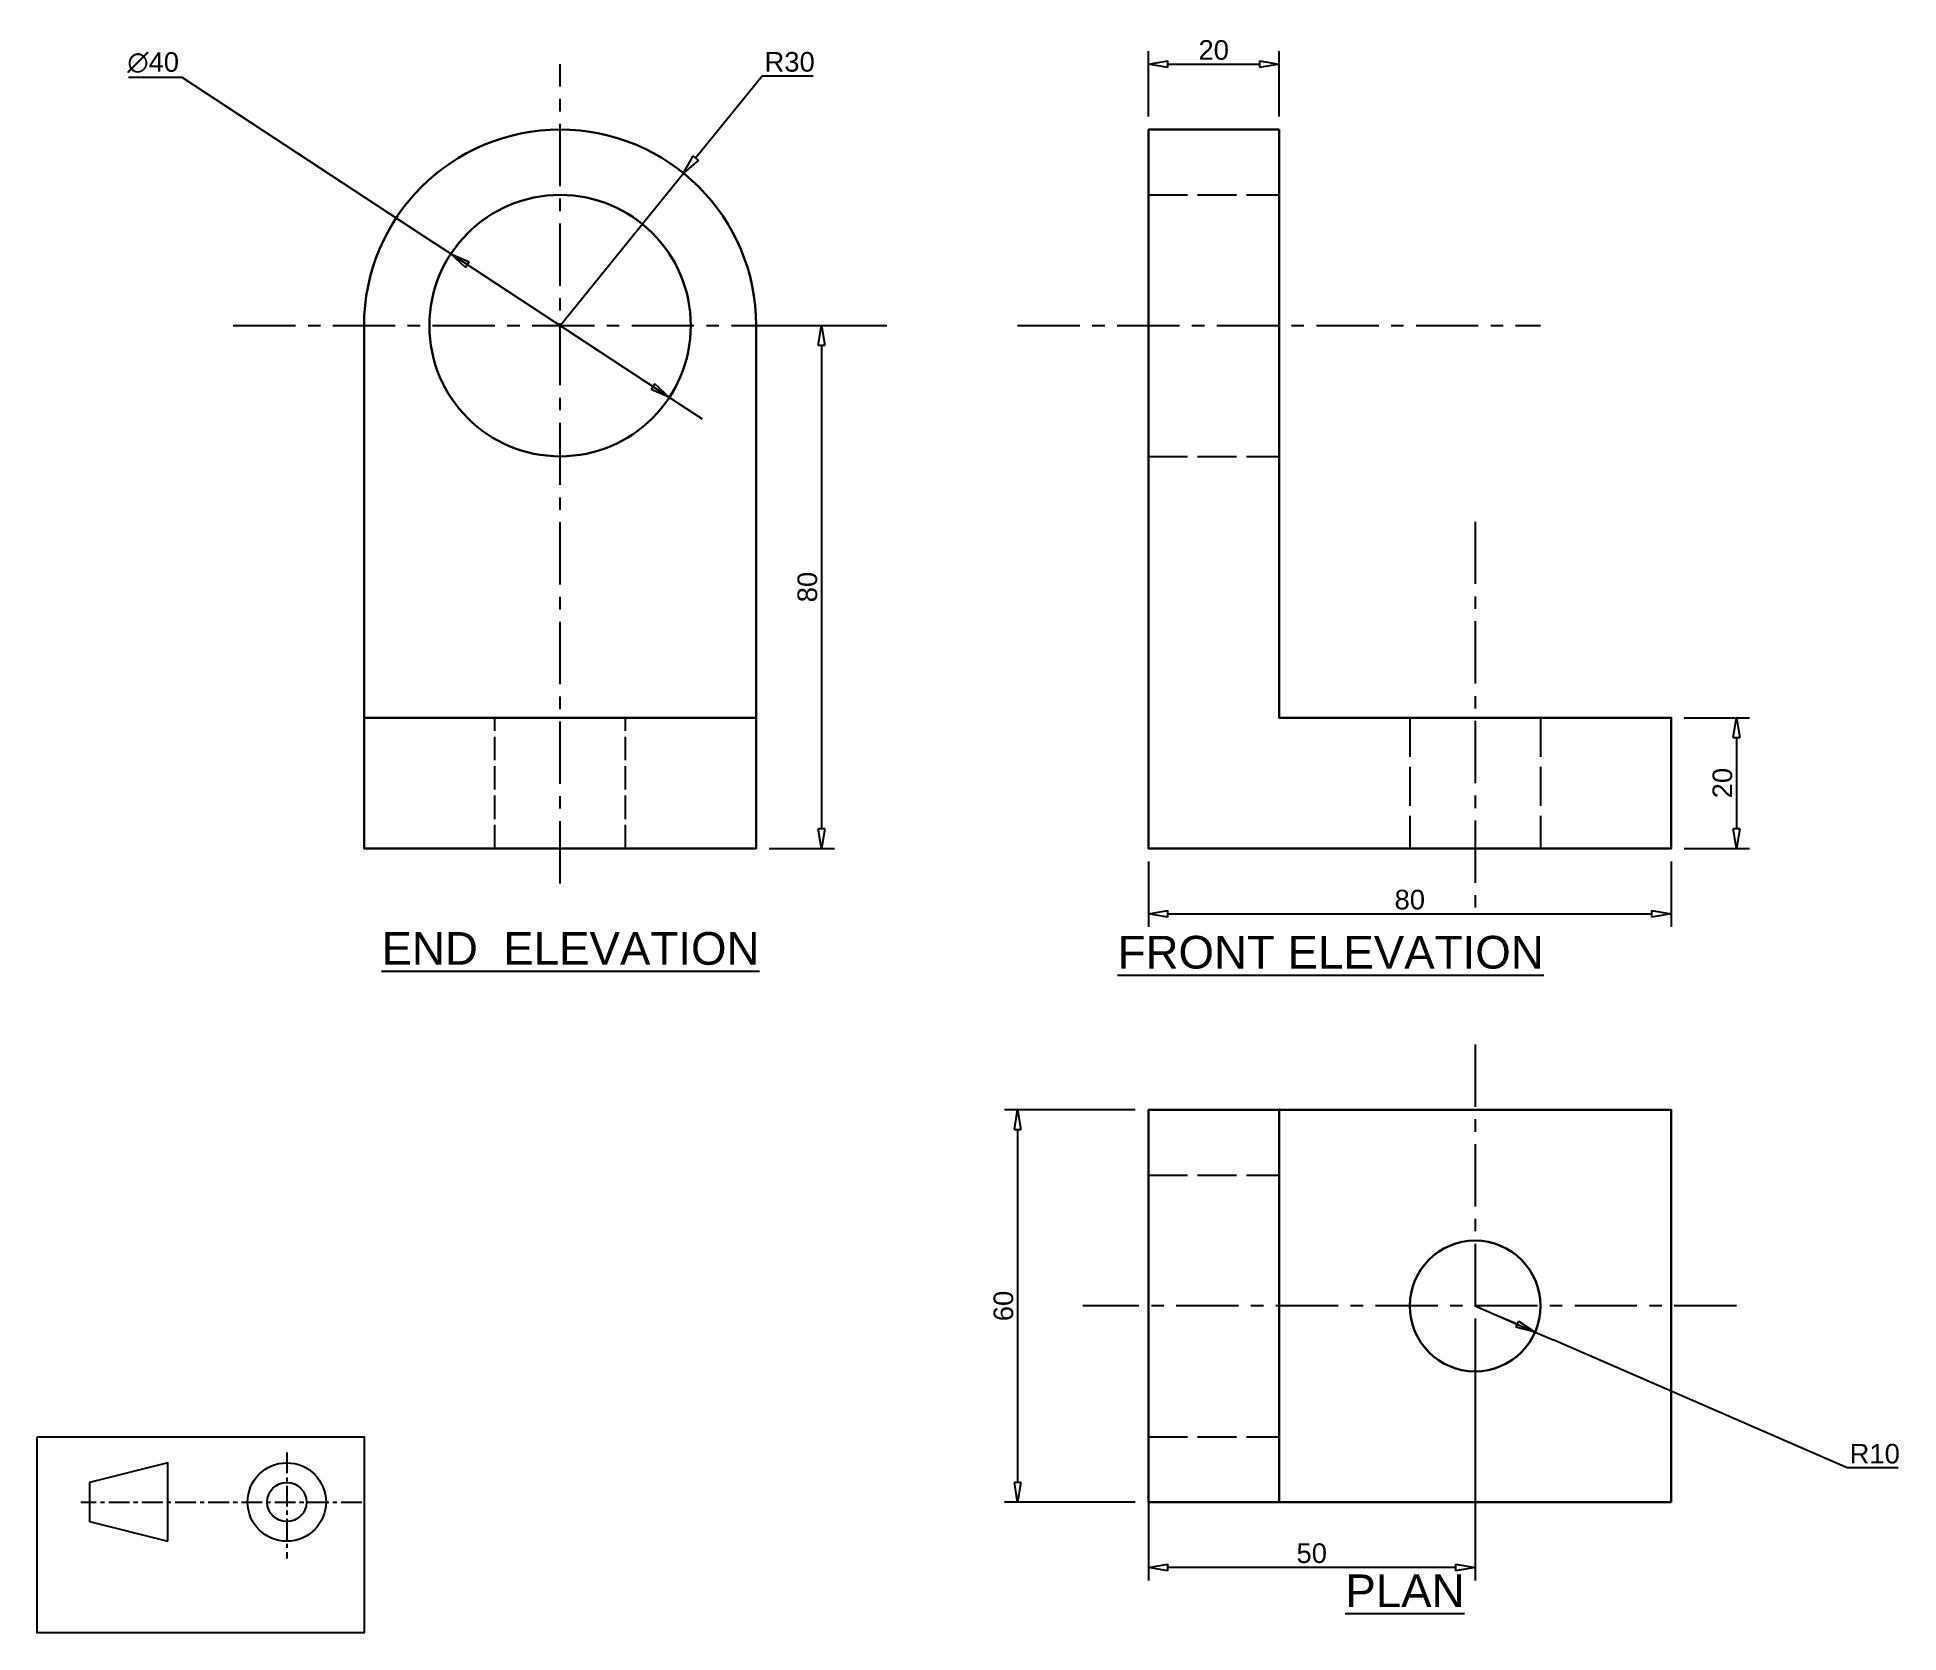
# Model space of a CAD drawing. Header units: millimetres. Extents: x 0 to 285, y 0 to 244.
import ezdxf

# ---------------------------------------------------------------- set-up
doc = ezdxf.new("R2010")
doc.units = ezdxf.units.MM
doc.linetypes.add('ACAD_ISO02W100', pattern=[15, 12, -3])
doc.linetypes.add('CENTER', pattern=[50.8, 31.75, -6.35, 6.35, -6.35])
for name, color, linetype in [('center_line', 50, 'Continuous'), ('hidden_lines', 170, 'Continuous'), ('TEXT', 7, 'Continuous')]:
    doc.layers.add(name, color=color, linetype=linetype)
doc.layers.add('dimension', color=4, linetype='Continuous', plot=False)
doc.layers.add('solid_lines', color=7, linetype='Continuous', lineweight=30)
doc.styles.get("Standard").update_dxf_attribs({"font": 'arial.ttf'})
doc.dimstyles.new('asitha', dxfattribs={"dimtxt": 3, "dimasz": 3, "dimexe": 2, "dimexo": 2, "dimtad": 1, "dimtoh": 1, "dimdsep": 46, "dimtxsty": 'Standard', "dimblk": 'CLOSEDBLANK', "dimcen": 3, "dimadec": 0, "dimazin": 0, "dimtfac": 1, "dimtmove": 0, "dimatfit": 3, "dimldrblk": 'CLOSEDBLANK', "dimfxl": 1, "dimarcsym": 1})

# ---------------------------------------------------------------- blocks, each defined once
blk = doc.blocks.new('_ClosedBlank')
at = {"color": 0, "linetype": 'ByBlock', "lineweight": -2}
for p, q in [((-1, 0.167), (0, 0)), ((-1, 0.167), (-1, -0.167)), ((0, 0), (-1, -0.167))]:
    blk.add_line(p, q, dxfattribs=at)
blk = doc.blocks.new('*D2')
at = {"layer": 'Defpoints', "color": 0, "transparency": 16777216}
for p in [(170, 80), (150, 20), (170, 20)]:
    blk.add_point(p, dxfattribs=at)
at = {"layer": 'dimension', "color": 0, "lineweight": -2, "transparency": 16777216}
for p, q in [((168, 80), (148, 80)), ((168, 20), (148, 20))]:
    blk.add_line(p, q, dxfattribs=at)
at = {"layer": 'dimension', "lineweight": -2, "transparency": 16777216}
blk.add_line((150, 77), (150, 23), dxfattribs=at)
at = {"layer": 'dimension', "lineweight": -2, "transparency": 16777216, "xscale": 3, "yscale": 3, "zscale": 3}
for p, rotation in [((150, 80), 90), ((150, 20), 270)]:
    blk.add_blockref('_ClosedBlank', p, dxfattribs=dict(at, rotation=rotation))
at = {"layer": 'dimension', "color": 0, "transparency": 16777216, "insert": (147.84, 50), "char_height": 3, "attachment_point": 5, "rotation": 90}
blk.add_mtext('60', dxfattribs=at)
blk = doc.blocks.new('*D3')
at = {"layer": 'Defpoints', "color": 0, "transparency": 16777216}
for p in [(110, 200), (110, 120), (120, 120)]:
    blk.add_point(p, dxfattribs=at)
at = {"layer": 'dimension', "color": 0, "lineweight": -2, "transparency": 16777216}
for p, q in [((112, 200), (122, 200)), ((112, 120), (122, 120))]:
    blk.add_line(p, q, dxfattribs=at)
at = {"layer": 'dimension', "lineweight": -2, "transparency": 16777216}
blk.add_line((120, 197), (120, 123), dxfattribs=at)
at = {"layer": 'dimension', "lineweight": -2, "transparency": 16777216, "xscale": 3, "yscale": 3, "zscale": 3}
for p, rotation in [((120, 200), 90), ((120, 120), 270)]:
    blk.add_blockref('_ClosedBlank', p, dxfattribs=dict(at, rotation=rotation))
at = {"layer": 'dimension', "color": 0, "transparency": 16777216, "insert": (117.84, 160), "char_height": 3, "attachment_point": 5, "rotation": 90}
blk.add_mtext('80', dxfattribs=at)
blk = doc.blocks.new('*D4')
at = {"layer": 'Defpoints', "color": 0, "transparency": 16777216}
for p in [(170, 120), (250, 120), (250, 110)]:
    blk.add_point(p, dxfattribs=at)
at = {"layer": 'dimension', "color": 0, "lineweight": -2, "transparency": 16777216}
for p, q in [((170, 118), (170, 108)), ((250, 118), (250, 108))]:
    blk.add_line(p, q, dxfattribs=at)
at = {"layer": 'dimension', "lineweight": -2, "transparency": 16777216}
blk.add_line((173, 110), (247, 110), dxfattribs=at)
at = {"layer": 'dimension', "lineweight": -2, "transparency": 16777216, "xscale": 3, "yscale": 3, "zscale": 3, "rotation": 180}
blk.add_blockref('_ClosedBlank', (170, 110), dxfattribs=at)
at = {"layer": 'dimension', "lineweight": -2, "transparency": 16777216, "xscale": 3, "yscale": 3, "zscale": 3}
blk.add_blockref('_ClosedBlank', (250, 110), dxfattribs=at)
at = {"layer": 'dimension', "color": 0, "transparency": 16777216, "insert": (210, 112.16), "char_height": 3, "attachment_point": 5}
blk.add_mtext('80', dxfattribs=at)
blk = doc.blocks.new('*D5')
at = {"layer": 'Defpoints', "color": 0, "transparency": 16777216}
for p in [(250, 140), (250, 120), (260, 120)]:
    blk.add_point(p, dxfattribs=at)
at = {"layer": 'dimension', "color": 0, "lineweight": -2, "transparency": 16777216}
for p, q in [((252, 140), (262, 140)), ((252, 120), (262, 120))]:
    blk.add_line(p, q, dxfattribs=at)
at = {"layer": 'dimension', "lineweight": -2, "transparency": 16777216}
blk.add_line((260, 137), (260, 123), dxfattribs=at)
at = {"layer": 'dimension', "lineweight": -2, "transparency": 16777216, "xscale": 3, "yscale": 3, "zscale": 3}
for p, rotation in [((260, 140), 90), ((260, 120), 270)]:
    blk.add_blockref('_ClosedBlank', p, dxfattribs=dict(at, rotation=rotation))
at = {"layer": 'dimension', "color": 0, "transparency": 16777216, "insert": (257.84, 130), "char_height": 3, "attachment_point": 5, "rotation": 90}
blk.add_mtext('20', dxfattribs=at)
blk = doc.blocks.new('*D6')
at = {"layer": 'Defpoints', "color": 0, "transparency": 16777216}
for p in [(190, 240), (170, 230), (190, 230)]:
    blk.add_point(p, dxfattribs=at)
at = {"layer": 'dimension', "color": 0, "lineweight": -2, "transparency": 16777216}
for p, q in [((170, 232), (170, 242)), ((190, 232), (190, 242))]:
    blk.add_line(p, q, dxfattribs=at)
at = {"layer": 'dimension', "lineweight": -2, "transparency": 16777216}
blk.add_line((173, 240), (187, 240), dxfattribs=at)
at = {"layer": 'dimension', "lineweight": -2, "transparency": 16777216, "xscale": 3, "yscale": 3, "zscale": 3, "rotation": 180}
blk.add_blockref('_ClosedBlank', (170, 240), dxfattribs=at)
at = {"layer": 'dimension', "lineweight": -2, "transparency": 16777216, "xscale": 3, "yscale": 3, "zscale": 3}
blk.add_blockref('_ClosedBlank', (190, 240), dxfattribs=at)
at = {"layer": 'dimension', "color": 0, "transparency": 16777216, "insert": (180, 242.16), "char_height": 3, "attachment_point": 5}
blk.add_mtext('20', dxfattribs=at)
blk = doc.blocks.new('*D7')
at = {"layer": 'Defpoints', "color": 0, "transparency": 16777216}
for p in [(170, 50), (220, 50), (170, 10)]:
    blk.add_point(p, dxfattribs=at)
at = {"layer": 'dimension', "color": 0, "lineweight": -2, "transparency": 16777216}
for p, q in [((170, 48), (170, 8)), ((220, 48), (220, 8))]:
    blk.add_line(p, q, dxfattribs=at)
at = {"layer": 'dimension', "lineweight": -2, "transparency": 16777216}
blk.add_line((217, 10), (173, 10), dxfattribs=at)
at = {"layer": 'dimension', "lineweight": -2, "transparency": 16777216, "xscale": 3, "yscale": 3, "zscale": 3, "rotation": 180}
blk.add_blockref('_ClosedBlank', (170, 10), dxfattribs=at)
at = {"layer": 'dimension', "lineweight": -2, "transparency": 16777216, "xscale": 3, "yscale": 3, "zscale": 3}
blk.add_blockref('_ClosedBlank', (220, 10), dxfattribs=at)
at = {"layer": 'dimension', "color": 0, "transparency": 16777216, "insert": (195, 12.16), "char_height": 3, "attachment_point": 5}
blk.add_mtext('50', dxfattribs=at)
blk = doc.blocks.new('*D8')
at = {"layer": 'Defpoints', "color": 0, "transparency": 16777216}
for p in [(98.88, 223.31), (80, 200)]:
    blk.add_point(p, dxfattribs=at)
at = {"layer": 'dimension', "lineweight": -2, "transparency": 16777216}
for p, q in [((110.92, 238.18), (100.77, 225.65)), ((118.7, 238.18), (110.92, 238.18)), ((80, 200), (98.88, 223.31))]:
    blk.add_line(p, q, dxfattribs=at)
at = {"layer": 'dimension', "lineweight": -2, "transparency": 16777216, "xscale": 3, "yscale": 3, "zscale": 3, "rotation": 230.9997951223741}
blk.add_blockref('_ClosedBlank', (98.88, 223.31), dxfattribs=at)
at = {"layer": 'dimension', "color": 0, "transparency": 16777216, "insert": (115.12, 240.34), "char_height": 3, "attachment_point": 5}
blk.add_mtext('R30', dxfattribs=at)
blk = doc.blocks.new('*D9')
at = {"layer": 'Defpoints', "color": 0, "transparency": 16777216}
for p in [(63.28, 210.98), (96.72, 189.02)]:
    blk.add_point(p, dxfattribs=at)
at = {"layer": 'dimension', "lineweight": -2, "transparency": 16777216}
for p, q in [((13.97, 238), (22.14, 238)), ((22.14, 238), (60.78, 212.63)), ((63.28, 210.98), (60.78, 212.63)), ((96.72, 189.02), (63.28, 210.98)), ((65.79, 209.33), (68.3, 207.69)), ((94.21, 190.67), (91.7, 192.31)), ((96.72, 189.02), (99.22, 187.37)), ((99.22, 187.37), (101.73, 185.73))]:
    blk.add_line(p, q, dxfattribs=at)
at = {"layer": 'dimension', "lineweight": -2, "transparency": 16777216, "xscale": 3, "yscale": 3, "zscale": 3}
for p, rotation in [((63.28, 210.98), 146.7026864782067), ((96.72, 189.02), 326.7026864782067)]:
    blk.add_blockref('_ClosedBlank', p, dxfattribs=dict(at, rotation=rotation))
at = {"layer": 'dimension', "color": 0, "transparency": 16777216, "insert": (17.74, 240.24), "char_height": 3, "attachment_point": 5}
blk.add_mtext('∅40', dxfattribs=at)
blk = doc.blocks.new('*D10')
at = {"layer": 'Defpoints', "color": 0, "transparency": 16777216}
for p in [(220, 50), (229.17, 46.01)]:
    blk.add_point(p, dxfattribs=at)
at = {"layer": 'dimension', "color": 0, "lineweight": -2, "transparency": 16777216}
for p, q in [((220, 50), (229.17, 46.01)), ((226.42, 47.21), (223.67, 48.4)), ((229.17, 46.01), (231.92, 44.81)), ((276.93, 25.22), (231.92, 44.81)), ((284.71, 25.22), (276.93, 25.22))]:
    blk.add_line(p, q, dxfattribs=at)
at = {"layer": 'dimension', "color": 0, "lineweight": -2, "transparency": 16777216, "xscale": 3, "yscale": 3, "zscale": 3, "rotation": 336.480297372955}
blk.add_blockref('_ClosedBlank', (229.17, 46.01), dxfattribs=at)
at = {"layer": 'dimension', "color": 0, "transparency": 16777216, "insert": (281.14, 27.38), "char_height": 3, "attachment_point": 5}
blk.add_mtext('R10', dxfattribs=at)

msp = doc.modelspace()

# ---------------------------------------------------------------- linework, layer by layer
at = {"layer": 'center_line', "linetype": 'CENTER', "ltscale": 0.3}
for p, q in [((80, 114.664), (80, 240)), ((30, 200), (130, 200)), ((150, 200), (230, 200)), ((220, 170), (220, 110)), ((220, 90), (220, 10)), ((260, 50), (160, 50))]:
    msp.add_line(p, q, dxfattribs=at)
at = {"layer": 'center_line', "linetype": 'ACAD_ISO02W100', "ltscale": 0.3}
for p, q in [((70, 120), (70, 140)), ((90, 120), (90, 140))]:
    msp.add_line(p, q, dxfattribs=at)
at = {"layer": 'Defpoints'}
msp.add_lwpolyline([(0, 30), (50, 30), (50, 0), (0, 0)], close=True, dxfattribs=at)
at = {"layer": 'hidden_lines', "linetype": 'ACAD_ISO02W100', "ltscale": 0.5}
for p, q in [((170, 220), (190, 220)), ((170, 180), (190, 180)), ((210, 140), (210, 120)), ((230, 140), (230, 120)), ((170, 70), (190, 70)), ((170, 30), (190, 30))]:
    msp.add_line(p, q, dxfattribs=at)
at = {"layer": 'solid_lines', "linetype": 'Continuous'}
for p, q in [((170, 230), (190, 230)), ((50, 140), (110, 140)), ((190, 80), (190, 20))]:
    msp.add_line(p, q, dxfattribs=at)
at = {"layer": 'solid_lines', "linetype": 'ACAD_ISO02W100', "ltscale": 0.3}
msp.add_line((170, 20), (190, 20), dxfattribs=at)
msp.add_line((170, 20), (190, 20), dxfattribs=at)
at = {"layer": 'solid_lines', "linetype": 'Continuous'}
msp.add_lwpolyline([(110, 200, 1), (50, 200), (50, 120), (110, 120)], format="xyb", close=True, dxfattribs=at)
msp.add_lwpolyline([(190, 230), (190, 140), (250, 140), (250, 120), (170, 120), (170, 230)], dxfattribs=at)
msp.add_lwpolyline([(250, 20), (170, 20), (170, 80), (250, 80)], close=True, dxfattribs=at)
for centre, radius in [((80, 200), 20), ((220, 50), 10)]:
    msp.add_circle(centre, radius, dxfattribs=at)
at = {"layer": 'TEXT', "linetype": 'CENTER', "ltscale": 0.1}
for p, q in [((38.184, 27.58), (38.184, 11.383)), ((49.673, 19.945), (6.67, 19.945))]:
    msp.add_line(p, q, dxfattribs=at)
at = {"layer": 'TEXT', "linetype": 'Continuous'}
msp.add_lwpolyline([(20, 14), (20, 26), (8, 23), (8, 17)], close=True, dxfattribs=at)
for radius in [6, 3]:
    msp.add_circle((38.184, 20), radius, dxfattribs=at)

# ---------------------------------------------------------------- texts
at = {"layer": 'TEXT', "linetype": 'CENTER', "char_height": 5, "attachment_point": 1}
for s, width, heights, insert in [('\\pi20;{\\LEND  ELEVATION}', 84.36504, [23.338], (32.675, 107.211)), ('{\\LFRONT ELEVATION}', 101.38343, [0], (165.304, 106.628)), ('{\\LPLAN}', 80, [0], (200.136, 8.923))]:
    msp.add_mtext_dynamic_manual_height_columns(s, width=width, gutter_width=12.5, heights=heights, dxfattribs=dict(at, insert=insert))

# ---------------------------------------------------------------- dimensions: what is measured, and where the dimension line sits
at = {"layer": 'dimension'}
dim = msp.add_diameter_dim_2p(p1=(96.717, 189.02), p2=(63.283, 210.98), dimstyle='asitha', override={"dimclrd": 256}, dxfattribs=at)
dim.commit()
dim.dimension.update_dxf_attribs({"geometry": '*D9', "text_midpoint": (17.741, 238.002), "dimtype": 163})
dim = msp.add_radius_dim(center=(80, 200), mpoint=(98.88, 223.314), dimstyle='asitha', override={"dimclrd": 256}, dxfattribs=at)
dim.commit()
dim.dimension.update_dxf_attribs({"geometry": '*D8', "text_midpoint": (115.123, 238.182), "dimtype": 164})
for base, p1, p2, picture, middle in [((190, 240), (170, 230), (190, 230), '*D6', (180, 242.157)), ((250, 110), (170, 120), (250, 120), '*D4', (210, 112.157)), ((170, 10), (220, 50), (170, 50), '*D7', (195, 12.157))]:
    dim = msp.add_linear_dim(base=base, p1=p1, p2=p2, dimstyle='asitha', override={"dimclrd": 256}, dxfattribs=at)
    dim.commit()
    dim.dimension.update_dxf_attribs({"geometry": picture, "text_midpoint": middle})
for base, p1, p2, picture, middle in [((120, 120), (110, 200), (110, 120), '*D3', (117.843, 160)), ((260, 120), (250, 140), (250, 120), '*D5', (257.843, 130)), ((150, 20), (170, 80), (170, 20), '*D2', (147.843, 50))]:
    dim = msp.add_linear_dim(base=base, p1=p1, p2=p2, angle=90, dimstyle='asitha', override={"dimclrd": 256}, dxfattribs=at)
    dim.commit()
    dim.dimension.update_dxf_attribs({"geometry": picture, "text_midpoint": middle})
dim = msp.add_radius_dim(center=(220, 50), mpoint=(229.169, 46.009), dimstyle='asitha', dxfattribs=at)
dim.commit()
dim.dimension.update_dxf_attribs({"geometry": '*D10', "text_midpoint": (281.135, 25.222), "dimtype": 164})

doc.saveas('drawing.dxf')
